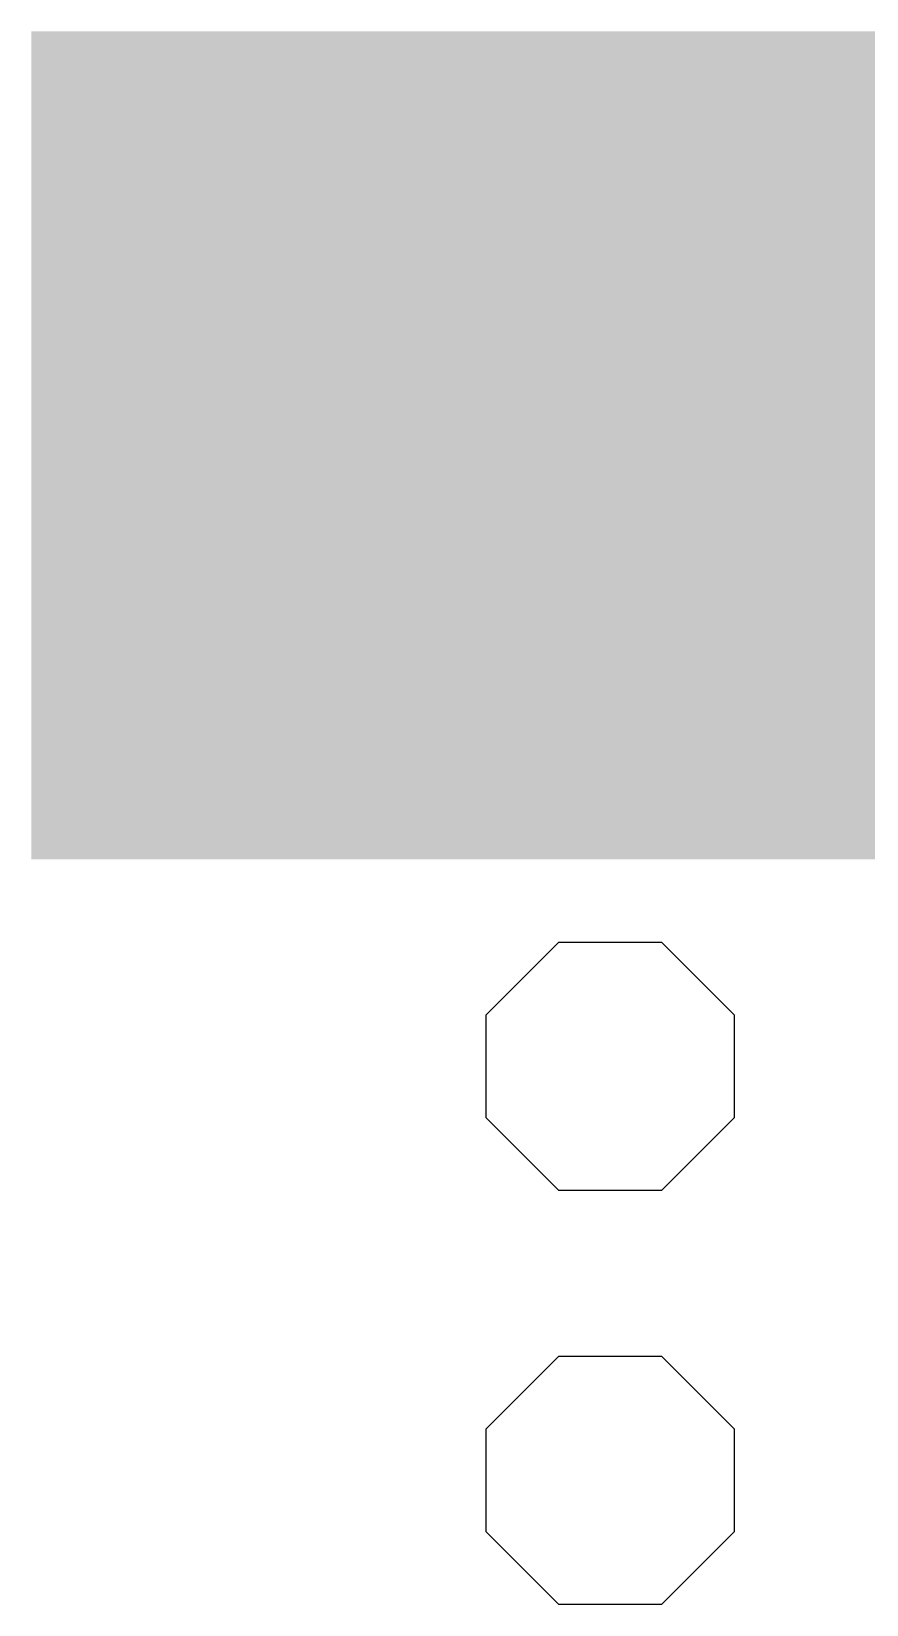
# Model space of a CAD drawing. Extents: x -28.5 to 28.5, y -1.2 to 59.4.
# Drawn here: x -10.16 to -5.03, y 13.21 to 22.86 of the extents above; entities that cross this region are included whole.
import ezdxf

# ---------------------------------------------------------------- set-up
doc = ezdxf.new("R2010")
doc.units = 0
doc.layers.add('17', color=110, linetype='CONTINUOUS')
doc.layers.add('22', color=253, linetype='CONTINUOUS')

# ---------------------------------------------------------------- blocks, each defined once
blk = doc.blocks.new('RECT')
blk.add_solid([(-0.5, -0.5), (0.5, -0.5), (-0.5, 0.5), (0.5, 0.5)])
blk = doc.blocks.new('OCTAGONP')
blk.add_lwpolyline([(-0.5, -0.2071), (-0.5, 0.2071), (-0.2071, 0.5), (0.2071, 0.5), (0.5, 0.2071), (0.5, -0.2071), (0.2071, -0.5), (-0.2071, -0.5)], close=True)

msp = doc.modelspace()

# ---------------------------------------------------------------- block references
at = {"layer": '17', "xscale": 1.524, "yscale": 1.524}
for p in [(-6.6078, 16.51), (-6.6078, 16.51), (-6.6078, 13.97), (-6.6078, 13.97)]:
    msp.add_blockref('OCTAGONP', p, dxfattribs=at)
at = {"layer": '22', "xscale": 20.32, "yscale": 5.08}
msp.add_blockref('RECT', (0, 20.32), dxfattribs=at)

doc.saveas('drawing.dxf')
